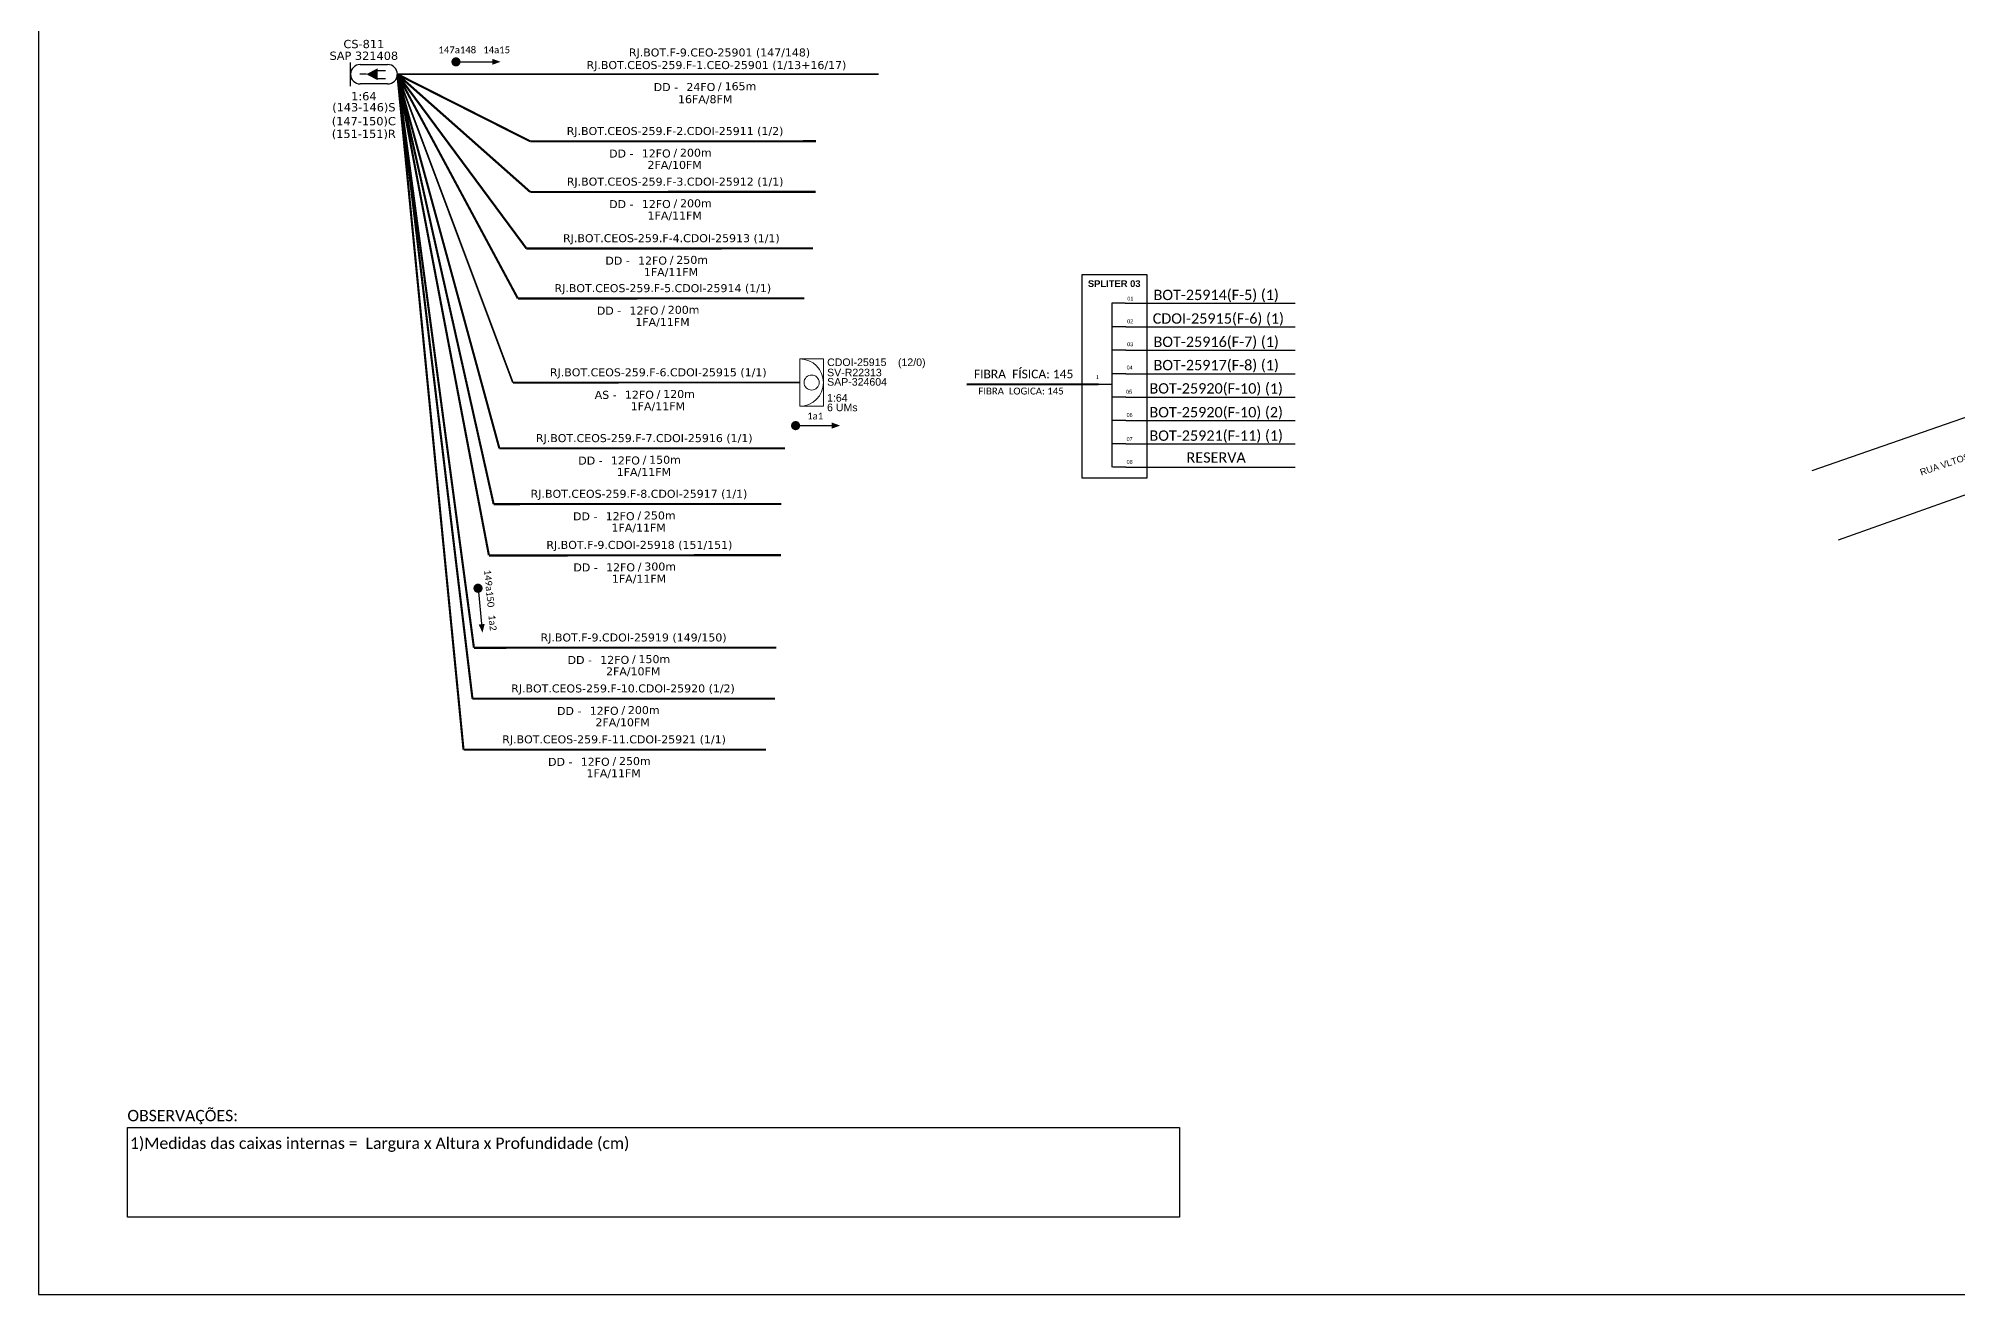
# Model space of a CAD drawing. Extents: x -4 to 837, y 1 to 595.
# Drawn here: x -4 to 504, y 1 to 333 of the extents above; entities that cross this region are included whole.
import ezdxf
from ezdxf.enums import TextEntityAlignment as Align

# ---------------------------------------------------------------- set-up
doc = ezdxf.new("R2010")
doc.units = 0
for name, color, linetype, lineweight in [("20.0-LEGENDA DOS CDO'S", 1, 'Continuous', 0), ('20.1-CDO_INTERIOR', 1, 'Continuous', 0), ('40.1-ETIQUETAS', 1, 'Continuous', 20)]:
    doc.layers.add(name, color=color, linetype=linetype, lineweight=lineweight)
for name, color, linetype in [('20.4-CEOS', 1, 'Continuous'), ('CAP a instalar', 1, 'Continuous'), ('NOMELOG', 253, 'Continuous'), ('QUADRA', 7, 'Continuous'), ('SETA', 7, 'Continuous')]:
    doc.layers.add(name, color=color, linetype=linetype)
doc.styles.add('ARIAL', font='arial.ttf')
doc.styles.add('MtXpl_Calibri', font='calibri.ttf')
doc.styles.add('NORMOGRAFO', font='arial.ttf')
doc.styles.add('siredit', font='verdana.ttf')
doc.styles.add('WMF-Calibri0', font='calibri.ttf')
doc.linetypes.add('FENCELINE1', pattern='A,0.25,-0.1,[133,ltypeshp.shx,S=0.1,R=0,X=-0.1,Y=0],-0.1,1', length=1.45)

# ---------------------------------------------------------------- blocks, each defined once
blk = doc.blocks.new('ETIQUETA_RS5F')
at = {"layer": '40.1-ETIQUETAS', "color": 0, "style": 'siredit'}
blk.add_text('/', height=1.5, dxfattribs=at).set_placement((1.58, -1.95), align=Align.MIDDLE_RIGHT)
for tag, p in [('ETIQUETA_R_PRIMARIA', (1.21, 4.1)), ('ETIQUETA_R_SECUNDARIA', (1.21, 2.1)), ('F_ATIVAS/F_MORTAS', (1.14, -4.24))]:
    blk.add_attdef(tag, text='', height=1.5, dxfattribs=at).set_placement(p, align=Align.MIDDLE_CENTER)
for tag, p in [('TIPO_CABO', (-6.58, -2.12)), ('CAP_CABO', (0.4, -2.09))]:
    blk.add_attdef(tag, text='', height=1.5, dxfattribs=at).set_placement(p, align=Align.MIDDLE_RIGHT)
blk.add_attdef('METROS', text='', height=1.5, dxfattribs=at).set_placement((2.14, -1.95), align=Align.MIDDLE_LEFT)
for tag, p in [('FUSÃO_1', (0.85, -8.39)), ('FUSÃO_2', (0.85, -10.6)), ('FUSÃO_3', (0.85, -12.93)), ('FUSÃO_4', (0.85, -15.14)), ('FUSÃO_5', (0.85, -17.16))]:
    blk.add_attdef(tag, text='', height=1.5, dxfattribs=at).set_placement(p, align=Align.CENTER)

msp = doc.modelspace()

# ---------------------------------------------------------------- linework, layer by layer
for p, q in [((-3.83, 595.26), (-3.83, 1.26)), ((-3.83, 1.26), (837.17, 1.26))]:
    msp.add_line(p, q)
at = {"color": 7, "linetype": 'Continuous'}
for p, q in [((280.15, 263.39), (280.15, 219.96)), ((283.67, 263.39), (280.15, 263.39)), ((283.84, 257.1), (280.33, 257.1)), ((283.84, 250.91), (280.33, 250.91)), ((283.84, 244.69), (280.33, 244.69)), ((276.5, 241.96), (280.13, 241.96)), ((283.84, 238.53), (280.33, 238.53)), ((283.84, 232.36), (280.33, 232.36)), ((283.84, 226.17), (280.33, 226.17)), ((283.84, 219.99), (280.33, 219.99))]:
    msp.add_line(p, q, dxfattribs=at)
at = {"color": 10, "linetype": 'Continuous'}
for p, q in [((283.67, 263.39), (328.61, 263.37)), ((283.84, 257.1), (328.61, 257.09)), ((283.84, 250.92), (328.61, 250.91)), ((283.84, 244.7), (328.61, 244.69)), ((283.84, 238.54), (328.61, 238.52)), ((283.84, 232.37), (328.61, 232.36)), ((283.84, 226.18), (328.61, 226.17)), ((283.84, 219.99), (328.61, 219.98))]:
    msp.add_line(p, q, dxfattribs=at)
at = {"color": 1, "linetype": 'Continuous', "lineweight": 60}
msp.add_line((276.5, 241.96), (241.71, 241.85), dxfattribs=at)
at = {"const_width": 1.21}
for points in [[(106.02, 327.14, 1), (107.23, 327.14, 1)], [(195.86, 230.98, 1), (197.07, 230.98, 1)], [(112.4, 188.59, 1), (112.52, 187.38, 1)]]:
    msp.add_lwpolyline(points, format="xyb", close=True, dxfattribs=at)
at = {"color": 7}
msp.add_lwpolyline([(272.18, 217.17), (289.46, 217.17), (289.46, 270.83), (272.18, 270.83)], close=True, dxfattribs=at)
at = {"color": 0}
msp.add_lwpolyline([(19.73, 45.46), (297.98, 45.46), (297.98, 21.75), (19.73, 21.75)], close=True, dxfattribs=at)
at = {"layer": '20.1-CDO_INTERIOR', "color": 1, "lineweight": 18}
msp.add_lwpolyline([(203.82, 236.11), (203.82, 248.61), (197.57, 248.61), (197.57, 236.11)], close=True, dxfattribs=at)
msp.add_circle((200.7, 242.36), 2, dxfattribs=at)
msp.add_arc((197.57, 242.36), 6.25, 270, 90, dxfattribs=at)
at = {"layer": '20.4-CEOS', "color": 5}
for p, q in [((81.31, 326.45), (88.54, 326.45)), ((88.54, 321.29), (81.31, 321.29))]:
    msp.add_line(p, q, dxfattribs=at)
for points in [[(78.74, 320.76), (78.74, 326.98)], [(82.93, 323.87), (81.2, 323.87)], [(85.78, 324.89), (87.98, 324.89)], [(85.78, 322.75), (87.98, 322.75)]]:
    msp.add_lwpolyline(points, dxfattribs=at)
msp.add_lwpolyline([(82.93, 323.87, 0, 3.18, 0), (85.92, 323.87, 3.18, 3.18, 0)], format="xyseb", dxfattribs=at)
for centre, start, end in [((81.31, 323.87), 90, 270), ((88.54, 323.87), 270, 90)]:
    msp.add_arc(centre, 2.58, start, end, dxfattribs=at)
at = {"layer": 'CAP a instalar', "color": 7, "ltscale": 7}
for points, const_width in [([(91.12, 323.87), (126.27, 306.13)], 0.565), ([(91.12, 323.87), (218.45, 323.87)], 0.467), ([(126.27, 306.13), (201.84, 306.16)], 0.565)]:
    msp.add_lwpolyline(points, dxfattribs=dict(at, const_width=const_width))
at = {"layer": 'CAP a instalar', "color": 8, "ltscale": 7, "const_width": 0.565}
for points in [[(91.12, 323.87), (126.27, 292.75)], [(91.12, 323.87), (125.27, 277.8)], [(91.12, 323.87), (122.99, 264.59)], [(118.11, 224.95), (91.12, 323.87)], [(116.59, 210.23), (91.12, 323.87)], [(115.33, 196.72), (91.12, 323.87)], [(111.37, 172.25), (91.12, 323.87)], [(110.99, 158.78), (91.12, 323.87)], [(108.62, 145.31), (91.12, 323.87)], [(126.27, 292.75), (201.81, 292.78)], [(125.27, 277.8), (201.08, 277.83)], [(122.99, 264.59), (198.8, 264.62)], [(118.11, 224.95), (193.69, 224.98)], [(116.59, 210.23), (192.69, 210.26)], [(115.33, 196.63), (192.64, 196.75)], [(111.37, 172.25), (191.36, 172.28)], [(110.99, 158.78), (190.97, 158.81)], [(108.62, 145.31), (188.61, 145.34)]]:
    msp.add_lwpolyline(points, dxfattribs=at)
at = {"layer": 'CAP a instalar', "color": 10, "linetype": 'FENCELINE1', "ltscale": 10, "const_width": 0.467}
for points in [[(121.68, 242.34), (91.12, 323.87)], [(121.68, 242.34), (197.57, 242.36)]]:
    msp.add_lwpolyline(points, dxfattribs=at)
at = {"layer": 'QUADRA', "color": 4}
for points in [[(465.34, 219.08), (550.87, 248.77), (551.91, 249.32), (552.74, 250.16), (553.25, 251.2), (553.4, 252.32), (553.19, 253.31), (533.83, 305.38)], [(539.65, 224.64), (472.27, 200.67)]]:
    msp.add_lwpolyline(points, dxfattribs=at)
at = {"layer": 'SETA'}
for points in [[(106.63, 327.14), (117.03, 327.14)], [(196.46, 230.98), (206.86, 230.98)], [(112.46, 187.98), (113.49, 177.63)]]:
    msp.add_lwpolyline(points, dxfattribs=at)
for points in [[(116.2, 327.96), (118.41, 327.16), (116.2, 326.35)], [(206.03, 231.8), (208.25, 230.99), (206.03, 230.19)], [(114.22, 178.54), (113.64, 176.26), (112.62, 178.39)]]:
    msp.add_solid(points, dxfattribs=at)

# ---------------------------------------------------------------- block references
at = {"layer": 'CAP a instalar', "color": 7, "linetype": 'FENCELINE1', "ltscale": 7}
ref = msp.add_blockref('ETIQUETA_RS5F', (162.9, 305.89), dxfattribs=dict(at, xscale=1.411343981848631, yscale=1.411343981848631, zscale=1.411343981848631))
ref.add_attrib('ETIQUETA_R_SECUNDARIA', 'RJ.BOT.CEOS-259.F-2.CDOI-25911 (1/2)', dxfattribs={"layer": '40.1-ETIQUETAS', "color": 0, "height": 2.117, "style": 'siredit'}).set_placement((164.57, 308.86), align=Align.MIDDLE_CENTER)
ref.add_attrib('TIPO_CABO', 'DD -', dxfattribs={"layer": '40.1-ETIQUETAS', "color": 0, "height": 2.117, "style": 'siredit'}).set_placement((153.57, 302.9), align=Align.MIDDLE_RIGHT)
ref.add_attrib('CAP_CABO', '12FO', dxfattribs={"layer": '40.1-ETIQUETAS', "color": 0, "height": 2.117, "style": 'siredit'}).set_placement((163.42, 302.93), align=Align.MIDDLE_RIGHT)
ref.add_attrib('METROS', '200m', dxfattribs={"layer": '40.1-ETIQUETAS', "color": 0, "height": 2.117, "style": 'siredit'}).set_placement((165.88, 303.13), align=Align.MIDDLE_LEFT)
ref.add_attrib('F_ATIVAS/F_MORTAS', '2FA/10FM', dxfattribs={"layer": '40.1-ETIQUETAS', "color": 0, "height": 2.117, "style": 'siredit'}).set_placement((164.47, 299.9), align=Align.MIDDLE_CENTER)
at = {"layer": 'CAP a instalar', "color": 8, "linetype": 'FENCELINE1', "ltscale": 7}
ref = msp.add_blockref('ETIQUETA_RS5F', (162.92, 292.51), dxfattribs=dict(at, xscale=1.411343981848631, yscale=1.411343981848631, zscale=1.411343981848631))
ref.add_attrib('ETIQUETA_R_SECUNDARIA', 'RJ.BOT.CEOS-259.F-3.CDOI-25912 (1/1)', dxfattribs={"layer": '40.1-ETIQUETAS', "color": 0, "height": 2.117, "style": 'siredit'}).set_placement((164.59, 295.48), align=Align.MIDDLE_CENTER)
ref.add_attrib('TIPO_CABO', 'DD -', dxfattribs={"layer": '40.1-ETIQUETAS', "color": 0, "height": 2.117, "style": 'siredit'}).set_placement((153.58, 289.53), align=Align.MIDDLE_RIGHT)
ref.add_attrib('CAP_CABO', '12FO', dxfattribs={"layer": '40.1-ETIQUETAS', "color": 0, "height": 2.117, "style": 'siredit'}).set_placement((163.44, 289.56), align=Align.MIDDLE_RIGHT)
ref.add_attrib('METROS', '200m', dxfattribs={"layer": '40.1-ETIQUETAS', "color": 0, "height": 2.117, "style": 'siredit'}).set_placement((165.9, 289.75), align=Align.MIDDLE_LEFT)
ref.add_attrib('F_ATIVAS/F_MORTAS', '1FA/11FM', dxfattribs={"layer": '40.1-ETIQUETAS', "color": 0, "height": 2.117, "style": 'siredit'}).set_placement((164.49, 286.52), align=Align.MIDDLE_CENTER)
ref = msp.add_blockref('ETIQUETA_RS5F', (161.93, 277.56), dxfattribs=dict(at, xscale=1.411343981848631, yscale=1.411343981848631, zscale=1.411343981848631))
ref.add_attrib('ETIQUETA_R_SECUNDARIA', 'RJ.BOT.CEOS-259.F-4.CDOI-25913 (1/1)', dxfattribs={"layer": '40.1-ETIQUETAS', "color": 0, "height": 2.117, "style": 'siredit'}).set_placement((163.6, 280.53), align=Align.MIDDLE_CENTER)
ref.add_attrib('TIPO_CABO', 'DD -', dxfattribs={"layer": '40.1-ETIQUETAS', "color": 0, "height": 2.117, "style": 'siredit'}).set_placement((152.59, 274.58), align=Align.MIDDLE_RIGHT)
ref.add_attrib('CAP_CABO', '12FO', dxfattribs={"layer": '40.1-ETIQUETAS', "color": 0, "height": 2.117, "style": 'siredit'}).set_placement((162.44, 274.61), align=Align.MIDDLE_RIGHT)
ref.add_attrib('METROS', '250m', dxfattribs={"layer": '40.1-ETIQUETAS', "color": 0, "height": 2.117, "style": 'siredit'}).set_placement((164.91, 274.8), align=Align.MIDDLE_LEFT)
ref.add_attrib('F_ATIVAS/F_MORTAS', '1FA/11FM', dxfattribs={"layer": '40.1-ETIQUETAS', "color": 0, "height": 2.117, "style": 'siredit'}).set_placement((163.5, 271.57), align=Align.MIDDLE_CENTER)
ref = msp.add_blockref('ETIQUETA_RS5F', (159.67, 264.35), dxfattribs=dict(at, xscale=1.411343981848631, yscale=1.411343981848631, zscale=1.411343981848631))
ref.add_attrib('ETIQUETA_R_SECUNDARIA', 'RJ.BOT.CEOS-259.F-5.CDOI-25914 (1/1)', dxfattribs={"layer": '40.1-ETIQUETAS', "color": 0, "height": 2.117, "style": 'siredit'}).set_placement((161.34, 267.32), align=Align.MIDDLE_CENTER)
ref.add_attrib('TIPO_CABO', 'DD -', dxfattribs={"layer": '40.1-ETIQUETAS', "color": 0, "height": 2.117, "style": 'siredit'}).set_placement((150.33, 261.36), align=Align.MIDDLE_RIGHT)
ref.add_attrib('CAP_CABO', '12FO', dxfattribs={"layer": '40.1-ETIQUETAS', "color": 0, "height": 2.117, "style": 'siredit'}).set_placement((160.18, 261.4), align=Align.MIDDLE_RIGHT)
ref.add_attrib('METROS', '200m', dxfattribs={"layer": '40.1-ETIQUETAS', "color": 0, "height": 2.117, "style": 'siredit'}).set_placement((162.65, 261.59), align=Align.MIDDLE_LEFT)
ref.add_attrib('F_ATIVAS/F_MORTAS', '1FA/11FM', dxfattribs={"layer": '40.1-ETIQUETAS', "color": 0, "height": 2.117, "style": 'siredit'}).set_placement((161.24, 258.36), align=Align.MIDDLE_CENTER)
at = {"layer": 'CAP a instalar', "color": 1, "linetype": 'FENCELINE1', "ltscale": 7}
ref = msp.add_blockref('ETIQUETA_RS5F', (158.46, 242.1), dxfattribs=dict(at, xscale=1.411343981848631, yscale=1.411343981848631, zscale=1.411343981848631))
ref.add_attrib('ETIQUETA_R_SECUNDARIA', 'RJ.BOT.CEOS-259.F-6.CDOI-25915 (1/1)', dxfattribs={"layer": '40.1-ETIQUETAS', "color": 0, "height": 2.117, "style": 'siredit'}).set_placement((160.13, 245.07), align=Align.MIDDLE_CENTER)
ref.add_attrib('TIPO_CABO', 'AS -', dxfattribs={"layer": '40.1-ETIQUETAS', "color": 0, "height": 2.117, "style": 'siredit'}).set_placement((149.12, 239.11), align=Align.MIDDLE_RIGHT)
ref.add_attrib('CAP_CABO', '12FO', dxfattribs={"layer": '40.1-ETIQUETAS', "color": 0, "height": 2.117, "style": 'siredit'}).set_placement((158.97, 239.15), align=Align.MIDDLE_RIGHT)
ref.add_attrib('METROS', '120m', dxfattribs={"layer": '40.1-ETIQUETAS', "color": 0, "height": 2.117, "style": 'siredit'}).set_placement((161.44, 239.34), align=Align.MIDDLE_LEFT)
ref.add_attrib('F_ATIVAS/F_MORTAS', '1FA/11FM', dxfattribs={"layer": '40.1-ETIQUETAS', "color": 0, "height": 2.117, "style": 'siredit'}).set_placement((160.02, 236.11), align=Align.MIDDLE_CENTER)
at = {"layer": 'CAP a instalar', "color": 8, "linetype": 'FENCELINE1', "ltscale": 7}
ref = msp.add_blockref('ETIQUETA_RS5F', (154.75, 224.71), dxfattribs=dict(at, xscale=1.411343981848631, yscale=1.411343981848631, zscale=1.411343981848631))
ref.add_attrib('ETIQUETA_R_SECUNDARIA', 'RJ.BOT.CEOS-259.F-7.CDOI-25916 (1/1)', dxfattribs={"layer": '40.1-ETIQUETAS', "color": 0, "height": 2.117, "style": 'siredit'}).set_placement((156.42, 227.68), align=Align.MIDDLE_CENTER)
ref.add_attrib('TIPO_CABO', 'DD -', dxfattribs={"layer": '40.1-ETIQUETAS', "color": 0, "height": 2.117, "style": 'siredit'}).set_placement((145.42, 221.73), align=Align.MIDDLE_RIGHT)
ref.add_attrib('CAP_CABO', '12FO', dxfattribs={"layer": '40.1-ETIQUETAS', "color": 0, "height": 2.117, "style": 'siredit'}).set_placement((155.27, 221.76), align=Align.MIDDLE_RIGHT)
ref.add_attrib('METROS', '150m', dxfattribs={"layer": '40.1-ETIQUETAS', "color": 0, "height": 2.117, "style": 'siredit'}).set_placement((157.73, 221.95), align=Align.MIDDLE_LEFT)
ref.add_attrib('F_ATIVAS/F_MORTAS', '1FA/11FM', dxfattribs={"layer": '40.1-ETIQUETAS', "color": 0, "height": 2.117, "style": 'siredit'}).set_placement((156.32, 218.72), align=Align.MIDDLE_CENTER)
ref = msp.add_blockref('ETIQUETA_RS5F', (153.37, 209.99), dxfattribs=dict(at, xscale=1.411343981848631, yscale=1.411343981848631, zscale=1.411343981848631))
ref.add_attrib('ETIQUETA_R_SECUNDARIA', 'RJ.BOT.CEOS-259.F-8.CDOI-25917 (1/1)', dxfattribs={"layer": '40.1-ETIQUETAS', "color": 0, "height": 2.117, "style": 'siredit'}).set_placement((155.04, 212.96), align=Align.MIDDLE_CENTER)
ref.add_attrib('TIPO_CABO', 'DD -', dxfattribs={"layer": '40.1-ETIQUETAS', "color": 0, "height": 2.117, "style": 'siredit'}).set_placement((144.03, 207), align=Align.MIDDLE_RIGHT)
ref.add_attrib('CAP_CABO', '12FO', dxfattribs={"layer": '40.1-ETIQUETAS', "color": 0, "height": 2.117, "style": 'siredit'}).set_placement((153.88, 207.04), align=Align.MIDDLE_RIGHT)
ref.add_attrib('METROS', '250m', dxfattribs={"layer": '40.1-ETIQUETAS', "color": 0, "height": 2.117, "style": 'siredit'}).set_placement((156.35, 207.23), align=Align.MIDDLE_LEFT)
ref.add_attrib('F_ATIVAS/F_MORTAS', '1FA/11FM', dxfattribs={"layer": '40.1-ETIQUETAS', "color": 0, "height": 2.117, "style": 'siredit'}).set_placement((154.94, 204), align=Align.MIDDLE_CENTER)
ref = msp.add_blockref('ETIQUETA_RS5F', (153.47, 196.48), dxfattribs=dict(at, xscale=1.411343981848631, yscale=1.411343981848631, zscale=1.411343981848631))
ref.add_attrib('ETIQUETA_R_SECUNDARIA', 'RJ.BOT.F-9.CDOI-25918 (151/151)', dxfattribs={"layer": '40.1-ETIQUETAS', "color": 0, "height": 2.117, "style": 'siredit'}).set_placement((155.14, 199.45), align=Align.MIDDLE_CENTER)
ref.add_attrib('TIPO_CABO', 'DD -', dxfattribs={"layer": '40.1-ETIQUETAS', "color": 0, "height": 2.117, "style": 'siredit'}).set_placement((144.13, 193.49), align=Align.MIDDLE_RIGHT)
ref.add_attrib('CAP_CABO', '12FO', dxfattribs={"layer": '40.1-ETIQUETAS', "color": 0, "height": 2.117, "style": 'siredit'}).set_placement((153.99, 193.53), align=Align.MIDDLE_RIGHT)
ref.add_attrib('METROS', '300m', dxfattribs={"layer": '40.1-ETIQUETAS', "color": 0, "height": 2.117, "style": 'siredit'}).set_placement((156.45, 193.72), align=Align.MIDDLE_LEFT)
ref.add_attrib('F_ATIVAS/F_MORTAS', '1FA/11FM', dxfattribs={"layer": '40.1-ETIQUETAS', "color": 0, "height": 2.117, "style": 'siredit'}).set_placement((155.04, 190.49), align=Align.MIDDLE_CENTER)
ref = msp.add_blockref('ETIQUETA_RS5F', (151.93, 172.01), dxfattribs=dict(at, xscale=1.411343981848631, yscale=1.411343981848631, zscale=1.411343981848631))
ref.add_attrib('ETIQUETA_R_SECUNDARIA', 'RJ.BOT.F-9.CDOI-25919 (149/150)', dxfattribs={"layer": '40.1-ETIQUETAS', "color": 0, "height": 2.117, "style": 'siredit'}).set_placement((153.6, 174.98), align=Align.MIDDLE_CENTER)
ref.add_attrib('TIPO_CABO', 'DD -', dxfattribs={"layer": '40.1-ETIQUETAS', "color": 0, "height": 2.117, "style": 'siredit'}).set_placement((142.6, 169.02), align=Align.MIDDLE_RIGHT)
ref.add_attrib('CAP_CABO', '12FO', dxfattribs={"layer": '40.1-ETIQUETAS', "color": 0, "height": 2.117, "style": 'siredit'}).set_placement((152.45, 169.05), align=Align.MIDDLE_RIGHT)
ref.add_attrib('METROS', '150m', dxfattribs={"layer": '40.1-ETIQUETAS', "color": 0, "height": 2.117, "style": 'siredit'}).set_placement((154.91, 169.25), align=Align.MIDDLE_LEFT)
ref.add_attrib('F_ATIVAS/F_MORTAS', '2FA/10FM', dxfattribs={"layer": '40.1-ETIQUETAS', "color": 0, "height": 2.117, "style": 'siredit'}).set_placement((153.5, 166.02), align=Align.MIDDLE_CENTER)
ref = msp.add_blockref('ETIQUETA_RS5F', (149.13, 158.54), dxfattribs=dict(at, xscale=1.411343981848631, yscale=1.411343981848631, zscale=1.411343981848631))
ref.add_attrib('ETIQUETA_R_SECUNDARIA', 'RJ.BOT.CEOS-259.F-10.CDOI-25920 (1/2)', dxfattribs={"layer": '40.1-ETIQUETAS', "color": 0, "height": 2.117, "style": 'siredit'}).set_placement((150.8, 161.51), align=Align.MIDDLE_CENTER)
ref.add_attrib('TIPO_CABO', 'DD -', dxfattribs={"layer": '40.1-ETIQUETAS', "color": 0, "height": 2.117, "style": 'siredit'}).set_placement((139.8, 155.55), align=Align.MIDDLE_RIGHT)
ref.add_attrib('CAP_CABO', '12FO', dxfattribs={"layer": '40.1-ETIQUETAS', "color": 0, "height": 2.117, "style": 'siredit'}).set_placement((149.65, 155.59), align=Align.MIDDLE_RIGHT)
ref.add_attrib('METROS', '200m', dxfattribs={"layer": '40.1-ETIQUETAS', "color": 0, "height": 2.117, "style": 'siredit'}).set_placement((152.11, 155.78), align=Align.MIDDLE_LEFT)
ref.add_attrib('F_ATIVAS/F_MORTAS', '2FA/10FM', dxfattribs={"layer": '40.1-ETIQUETAS', "color": 0, "height": 2.117, "style": 'siredit'}).set_placement((150.7, 152.55), align=Align.MIDDLE_CENTER)
ref = msp.add_blockref('ETIQUETA_RS5F', (146.77, 145.07), dxfattribs=dict(at, xscale=1.411343981848631, yscale=1.411343981848631, zscale=1.411343981848631))
ref.add_attrib('ETIQUETA_R_SECUNDARIA', 'RJ.BOT.CEOS-259.F-11.CDOI-25921 (1/1)', dxfattribs={"layer": '40.1-ETIQUETAS', "color": 0, "height": 2.117, "style": 'siredit'}).set_placement((148.44, 148.04), align=Align.MIDDLE_CENTER)
ref.add_attrib('TIPO_CABO', 'DD -', dxfattribs={"layer": '40.1-ETIQUETAS', "color": 0, "height": 2.117, "style": 'siredit'}).set_placement((137.43, 142.09), align=Align.MIDDLE_RIGHT)
ref.add_attrib('CAP_CABO', '12FO', dxfattribs={"layer": '40.1-ETIQUETAS', "color": 0, "height": 2.117, "style": 'siredit'}).set_placement((147.28, 142.12), align=Align.MIDDLE_RIGHT)
ref.add_attrib('METROS', '250m', dxfattribs={"layer": '40.1-ETIQUETAS', "color": 0, "height": 2.117, "style": 'siredit'}).set_placement((149.75, 142.31), align=Align.MIDDLE_LEFT)
ref.add_attrib('F_ATIVAS/F_MORTAS', '1FA/11FM', dxfattribs={"layer": '40.1-ETIQUETAS', "color": 0, "height": 2.117, "style": 'siredit'}).set_placement((148.33, 139.08), align=Align.MIDDLE_CENTER)

# ---------------------------------------------------------------- texts
at = {"color": 1, "linetype": 'FENCELINE1', "style": 'MtXpl_Calibri'}
msp.add_text('CDOI-25915(F-6) (1)', height=2.7432, dxfattribs=at).set_placement((290.92, 257.93))
for s, style, p in [('OBSERVAÇÕES:', 'WMF-Calibri0', (19.71, 47.08)), ('1)Medidas das caixas internas =  Largura x Altura x Profundidade (cm)', 'MtXpl_Calibri', (20.4, 39.78))]:
    msp.add_text(s, height=3, dxfattribs=dict(style=style)).set_placement(p)
at = {"attachment_point": 5}
for s, insert, char_height, width in [('{\\fCalibri|b0|i0|c0|p34;\\C7;147a148}', (106.98, 330.32), 1.815, 30.6841), ('{\\fCalibri|b0|i0|c0|p34;\\C7;14a15}', (117.38, 330.32), 1.815, 30.6841), ('{\\fArial|b1|i0|c0|p34;\\C10;SPLITER 03}', (280.74, 268.5), 1.7753, 17.28), ('\\C7;\\fArial|b0|i0|;\\H1.0273588255048;01 ', (285.01, 264.53), 1.7753, 3.5602), ('\\pt9;{\\fCalibri|b0|i0|c0|p34;\\C7;BOT-25914(F-5) (1)}', (307.71, 265.24), 2.7432, 40.9104), ('\\C7;\\fArial|b0|i0|;\\H1.0273588255048;02 ', (284.96, 258.53), 1.7753, 3.7582), ('\\pt9;{\\fCalibri|b0|i0|c0|p34;\\C7;BOT-25916(F-7) (1)}', (307.71, 252.84), 2.7432, 40.9104), ('\\C7;\\fArial|b0|i0|;\\H1.0273588255048;03 ', (284.96, 252.48), 1.7753, 3.456), ('{\\fCalibri|b0|i0|c0|p34;\\C7;FIBRA  FÍSICA: 145}', (256.78, 244.61), 2.2859, 34.56), ('\\C7;\\fArial|b0|i0|;\\H1.0273588255048;1', (276.33, 243.78), 1.7753, 1.7584), ('\\C7;\\fArial|b0|i0|;\\H1.0273588255048;04 ', (284.81, 246.33), 1.7753, 3.7582), ('\\pt9;{\\fCalibri|b0|i0|c0|p34;\\C7;BOT-25917(F-8) (1)}', (307.71, 246.68), 2.7432, 40.9104), ('{\\fCalibri|b0|i0|c0|p34;\\C7;FIBRA  LOGICA: 145}', (256.09, 240.11), 1.8289, 34.56), ('\\C7;\\fArial|b0|i0|;\\H1.0273588255048;05 ', (284.68, 239.92), 1.7753, 4.6222), ('\\pt9;{\\fCalibri|b0|i0|c0|p34;\\C7;BOT-25920(F-10) (1)}', (307.71, 240.52), 2.7432, 40.9104), ('{\\fCalibri|b0|i0|c0|p34;\\C7;1a1}', (201.64, 233.51), 1.815, 30.6841), ('\\C7;\\fArial|b0|i0|;\\H1.0273588255048;06 ', (284.81, 233.78), 1.7753, 3.7582), ('\\pt9;{\\fCalibri|b0|i0|c0|p34;\\C7;BOT-25920(F-10) (2)}', (307.71, 234.23), 2.7432, 40.9104), ('\\pt9;{\\fCalibri|b0|i0|c0|p34;\\C7;BOT-25921(F-11) (1)}', (307.71, 228.04), 2.7432, 40.9104), ('\\C7;\\fArial|b0|i0|;\\H1.0273588255048;07 ', (284.81, 227.42), 1.7753, 3.7582), ('\\pt9;{\\fCalibri|b0|i0|c0|p34;\\C7;RESERVA}', (307.7, 222.54), 2.7432, 40.9104), ('\\C7;\\fArial|b0|i0|;\\H1.0273588255048;08 ', (284.81, 221.37), 1.7753, 3.7582)]:
    msp.add_mtext(s, dxfattribs=dict(at, insert=insert, char_height=char_height, width=width))
at = {"char_height": 1.815, "width": 30.6841, "attachment_point": 5, "rotation": 275.662}
for s, insert in [('{\\fCalibri|b0|i0|c0|p34;\\C7;149a150}', (115.43, 187.93)), ('{\\fCalibri|b0|i0|c0|p34;\\C7;1a2}', (116.31, 178.85))]:
    msp.add_mtext(s, dxfattribs=dict(at, insert=insert))
at = {"layer": "20.0-LEGENDA DOS CDO'S", "color": 1, "style": 'ARIAL'}
for s, p in [('CDOI-25915', (204.8, 246.74)), ('SV-R22313', (204.8, 244.02)), ('SAP-324604', (204.8, 241.55)), ('1:64', (204.78, 237.32)), ('6 UMs', (204.78, 234.79))]:
    msp.add_text(s, height=2, rotation=359.9724, dxfattribs=at).set_placement(p)
msp.add_text('        (12/0)', height=2, rotation=359.9724, dxfattribs=at).set_placement((224.08, 246.73), align=Align.CENTER)
at = {"layer": '20.4-CEOS', "color": 5, "style": 'siredit'}
for s, p in [('CS-811', (82.26, 332.95)), ('SAP 321408', (82.26, 329.85))]:
    msp.add_text(s, height=2.183, dxfattribs=at).set_placement(p, align=Align.TOP_CENTER)
at = {"layer": '20.4-CEOS', "color": 7, "style": 'siredit'}
for s, p in [('(143-146)S', (82.26, 316.24)), ('1:64', (82.26, 319.16)), ('(147-150)C', (82.24, 312.56)), ('(151-151)R', (82.24, 309.2))]:
    msp.add_text(s, height=2.183, dxfattribs=at).set_placement(p, align=Align.TOP_CENTER)
at = {"layer": '40.1-ETIQUETAS', "color": 7, "linetype": 'FENCELINE1', "style": 'siredit'}
for s, p in [('RJ.BOT.F-9.CEO-25901 (147/148)', (176.33, 329.63)), ('RJ.BOT.CEOS-259.F-1.CEO-25901 (1/13+16/17)', (175.52, 326.3)), ('16FA/8FM', (172.54, 317.27))]:
    msp.add_text(s, height=2.117, dxfattribs=at).set_placement(p, align=Align.MIDDLE_CENTER)
at = {"layer": '40.1-ETIQUETAS', "color": 1, "linetype": 'FENCELINE1', "style": 'siredit'}
msp.add_text('DD -', height=2.117, dxfattribs=at).set_placement((165.37, 320.47), align=Align.MIDDLE_RIGHT)
at = {"layer": '40.1-ETIQUETAS', "color": 7, "linetype": 'FENCELINE1', "style": 'siredit'}
msp.add_text('24FO', height=2.117, dxfattribs=at).set_placement((175.23, 320.5), align=Align.MIDDLE_RIGHT)
at = {"layer": '40.1-ETIQUETAS', "color": 7, "style": 'siredit'}
msp.add_text('/', height=2.12, dxfattribs=at).set_placement((176.89, 320.7), align=Align.MIDDLE_RIGHT)
at = {"layer": '40.1-ETIQUETAS', "color": 7, "linetype": 'FENCELINE1', "style": 'siredit'}
msp.add_text('165m', height=2.117, dxfattribs=at).set_placement((177.69, 320.7), align=Align.MIDDLE_LEFT)
at = {"layer": 'NOMELOG', "color": 0, "insert": (493.67, 219.41), "char_height": 1.7277, "width": 31.9263, "attachment_point": 1, "rotation": 18.5176, "style": 'NORMOGRAFO'}
msp.add_mtext('\\fArial|b0|i0|c0|p34;\\W1.0000000000;\\T1.0000000000;\\o\\lRUA VLTOS DA PATRIA', dxfattribs=at)

doc.saveas('drawing.dxf')
